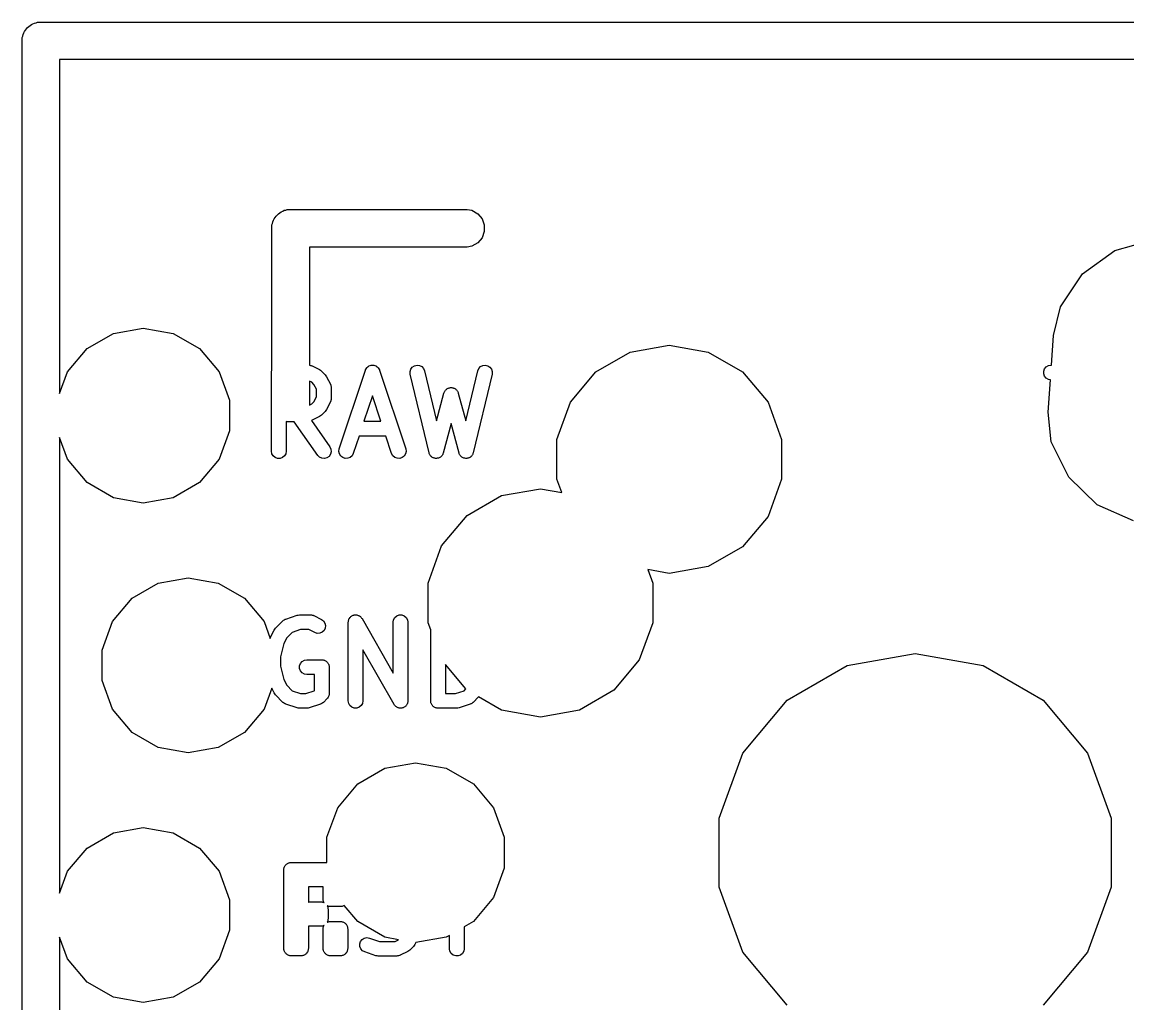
# Model space of a CAD drawing. Extents: x 242.4 to 312.6, y -174.9 to -102.
# Drawn here: x 258.89 to 270.13, y -112.03 to -102.04 of the extents above; entities that cross this region are included whole.
import ezdxf

# ---------------------------------------------------------------- set-up
doc = ezdxf.new("R2010")
doc.units = 0
doc.header["$MEASUREMENT"] = 0
doc.layers.add('BLACK', color=7, linetype='CONTINUOUS')

msp = doc.modelspace()

# ---------------------------------------------------------------- linework, layer by layer
at = {"layer": 'BLACK', "linetype": 'CONTINUOUS'}
for p, q in [((258.932, -102.111), (258.945, -102.1)), ((258.945, -102.1), (258.956, -102.087)), ((258.956, -102.087), (258.97, -102.078)), ((258.97, -102.078), (258.983, -102.067)), ((258.983, -102.067), (258.999, -102.062)), ((258.999, -102.062), (259.014, -102.053)), ((259.014, -102.053), (259.031, -102.05)), ((259.031, -102.05), (259.046, -102.045)), ((259.046, -102.045), (259.063, -102.045)), ((259.063, -102.045), (259.063, -102.044)), ((259.063, -102.044), (276.877, -102.044)), ((258.89, -102.201), (258.895, -102.186)), ((258.89, -102.218), (258.89, -102.201)), ((258.895, -102.186), (258.898, -102.169)), ((258.898, -102.169), (258.907, -102.154)), ((258.907, -102.154), (258.912, -102.138)), ((258.912, -102.138), (258.923, -102.125)), ((258.923, -102.125), (258.932, -102.111)), ((258.889, -135.272), (258.89, -102.218)), ((276.669, -102.425), (259.27, -102.425)), ((259.27, -102.425), (259.27, -105.821)), ((261.463, -104.03), (261.472, -104.016)), ((261.472, -104.016), (261.485, -104.005)), ((261.485, -104.005), (261.496, -103.992)), ((261.496, -103.992), (261.51, -103.983)), ((261.51, -103.983), (261.523, -103.972)), ((261.523, -103.972), (261.539, -103.967)), ((261.539, -103.967), (261.554, -103.958)), ((261.554, -103.958), (261.571, -103.955)), ((261.571, -103.955), (261.586, -103.95)), ((261.586, -103.95), (261.603, -103.95)), ((261.603, -103.95), (261.603, -103.95)), ((261.603, -103.95), (263.415, -103.95)), ((263.415, -103.95), (263.464, -103.958)), ((263.464, -103.958), (263.522, -103.992)), ((263.522, -103.992), (263.566, -104.043)), ((261.429, -105.58), (261.43, -104.123)), ((261.43, -104.106), (261.435, -104.091)), ((261.43, -104.123), (261.43, -104.106)), ((261.435, -104.091), (261.438, -104.074)), ((261.438, -104.074), (261.447, -104.059)), ((261.447, -104.059), (261.452, -104.043)), ((261.452, -104.043), (261.463, -104.03)), ((263.566, -104.043), (263.588, -104.106)), ((263.588, -104.106), (263.588, -104.174)), ((263.566, -104.237), (263.522, -104.288)), ((263.588, -104.174), (263.566, -104.237)), ((263.415, -104.331), (261.81, -104.331)), ((261.81, -104.331), (261.81, -105.533)), ((263.464, -104.322), (263.415, -104.331)), ((263.522, -104.288), (263.464, -104.322)), ((270, -104.367), (270.388, -104.256)), ((269.674, -104.605), (270, -104.367)), ((269.449, -104.939), (269.674, -104.605)), ((269.377, -105.232), (269.449, -104.939)), ((259.549, -105.363), (259.817, -105.209)), ((259.817, -105.209), (260.121, -105.155)), ((260.121, -105.155), (260.426, -105.209)), ((260.426, -105.209), (260.693, -105.363)), ((269.356, -105.532), (269.377, -105.232)), ((259.351, -105.6), (259.549, -105.363)), ((260.693, -105.363), (260.892, -105.6)), ((265.073, -105.399), (265.47, -105.329)), ((265.47, -105.329), (265.867, -105.399)), ((264.724, -105.601), (265.073, -105.399)), ((265.867, -105.399), (266.216, -105.601)), ((261.426, -105.594), (261.428, -105.588)), ((261.428, -105.588), (261.429, -105.581)), ((261.429, -105.581), (261.429, -105.58)), ((261.81, -105.533), (261.813, -105.532)), ((261.813, -105.532), (261.821, -105.535)), ((261.821, -105.535), (261.83, -105.536)), ((261.83, -105.536), (261.834, -105.539)), ((261.834, -105.539), (261.838, -105.54)), ((261.838, -105.54), (261.914, -105.578)), ((261.914, -105.578), (261.924, -105.585)), ((261.924, -105.585), (261.933, -105.592)), ((262.114, -106.383), (262.381, -105.583)), ((262.381, -105.583), (262.382, -105.581)), ((262.382, -105.579), (262.388, -105.57)), ((262.382, -105.581), (262.382, -105.579)), ((262.388, -105.57), (262.393, -105.56)), ((262.393, -105.56), (262.395, -105.559)), ((262.395, -105.559), (262.396, -105.557)), ((262.396, -105.557), (262.404, -105.55)), ((262.404, -105.55), (262.413, -105.543)), ((262.413, -105.543), (262.415, -105.542)), ((262.415, -105.542), (262.416, -105.541)), ((262.416, -105.541), (262.427, -105.537)), ((262.427, -105.537), (262.437, -105.533)), ((262.437, -105.533), (262.439, -105.533)), ((262.439, -105.533), (262.441, -105.533)), ((262.441, -105.533), (262.452, -105.533)), ((262.452, -105.533), (262.463, -105.533)), ((262.463, -105.533), (262.465, -105.533)), ((262.465, -105.533), (262.467, -105.533)), ((262.467, -105.533), (262.477, -105.537)), ((262.477, -105.537), (262.488, -105.541)), ((262.488, -105.541), (262.489, -105.542)), ((262.489, -105.542), (262.491, -105.543)), ((262.491, -105.543), (262.499, -105.55)), ((262.499, -105.55), (262.508, -105.557)), ((262.508, -105.557), (262.509, -105.559)), ((262.509, -105.559), (262.511, -105.56)), ((262.511, -105.56), (262.516, -105.57)), ((262.516, -105.57), (262.522, -105.579)), ((262.522, -105.579), (262.522, -105.581)), ((262.522, -105.581), (262.523, -105.583)), ((262.523, -105.583), (262.79, -106.383)), ((262.834, -105.598), (262.842, -105.573)), ((262.842, -105.573), (262.857, -105.552)), ((262.857, -105.552), (262.879, -105.538)), ((262.879, -105.538), (262.905, -105.532)), ((262.905, -105.532), (262.93, -105.535)), ((262.93, -105.535), (262.954, -105.547)), ((262.954, -105.547), (262.972, -105.566)), ((262.972, -105.566), (262.982, -105.59)), ((262.982, -105.59), (263.104, -106.1)), ((263.4, -106.1), (263.522, -105.59)), ((263.522, -105.59), (263.532, -105.566)), ((263.532, -105.566), (263.55, -105.547)), ((263.55, -105.547), (263.573, -105.535)), ((263.573, -105.535), (263.599, -105.532)), ((263.599, -105.532), (263.624, -105.538)), ((263.624, -105.538), (263.646, -105.552)), ((263.646, -105.552), (263.662, -105.573)), ((263.662, -105.573), (263.669, -105.598)), ((269.278, -105.594), (269.286, -105.569)), ((269.286, -105.569), (269.303, -105.549)), ((269.303, -105.549), (269.326, -105.536)), ((269.326, -105.536), (269.351, -105.532)), ((269.351, -105.532), (269.356, -105.532)), ((259.27, -105.821), (259.351, -105.6)), ((260.892, -105.6), (260.998, -105.89)), ((261.424, -105.607), (261.426, -105.6)), ((261.424, -106.407), (261.424, -105.607)), ((261.426, -105.6), (261.426, -105.594)), ((261.836, -105.707), (261.81, -105.694)), ((261.81, -105.694), (261.81, -105.935)), ((261.933, -105.592), (261.972, -105.63)), ((261.972, -105.63), (261.978, -105.64)), ((261.978, -105.64), (261.986, -105.65)), ((261.986, -105.65), (262.024, -105.726)), ((262.836, -105.624), (262.834, -105.598)), ((263.027, -106.424), (262.836, -105.624)), ((263.668, -105.624), (263.477, -106.424)), ((263.669, -105.598), (263.668, -105.624)), ((264.465, -105.91), (264.724, -105.601)), ((266.216, -105.601), (266.475, -105.91)), ((269.278, -105.62), (269.278, -105.594)), ((269.286, -105.644), (269.278, -105.62)), ((269.303, -105.664), (269.286, -105.644)), ((269.326, -105.677), (269.303, -105.664)), ((269.323, -106.011), (269.346, -105.681)), ((269.346, -105.681), (269.326, -105.677)), ((261.857, -105.728), (261.836, -105.707)), ((261.882, -105.777), (261.857, -105.728)), ((261.882, -105.856), (261.882, -105.777)), ((262.024, -105.726), (262.025, -105.73)), ((262.025, -105.73), (262.027, -105.734)), ((262.027, -105.734), (262.029, -105.742)), ((262.029, -105.742), (262.031, -105.751)), ((262.031, -105.751), (262.031, -105.755)), ((262.031, -105.755), (262.032, -105.759)), ((262.032, -105.759), (262.032, -105.874)), ((263.179, -105.816), (263.182, -105.81)), ((263.182, -105.81), (263.184, -105.804)), ((263.184, -105.804), (263.188, -105.798)), ((263.188, -105.798), (263.19, -105.793)), ((263.19, -105.793), (263.195, -105.788)), ((263.195, -105.788), (263.199, -105.782)), ((263.199, -105.782), (263.204, -105.779)), ((263.204, -105.779), (263.209, -105.774)), ((263.209, -105.774), (263.215, -105.771)), ((263.215, -105.771), (263.22, -105.767)), ((263.22, -105.767), (263.226, -105.766)), ((263.226, -105.766), (263.232, -105.763)), ((263.232, -105.763), (263.239, -105.762)), ((263.239, -105.762), (263.245, -105.761)), ((263.245, -105.761), (263.252, -105.761)), ((263.252, -105.761), (263.258, -105.761)), ((263.258, -105.761), (263.265, -105.762)), ((263.265, -105.762), (263.271, -105.763)), ((263.271, -105.763), (263.277, -105.766)), ((263.277, -105.766), (263.283, -105.767)), ((263.283, -105.767), (263.289, -105.771)), ((263.289, -105.771), (263.295, -105.774)), ((263.295, -105.774), (263.3, -105.779)), ((263.3, -105.779), (263.305, -105.782)), ((263.305, -105.782), (263.309, -105.788)), ((263.309, -105.788), (263.313, -105.793)), ((263.313, -105.793), (263.316, -105.798)), ((263.316, -105.798), (263.32, -105.804)), ((263.32, -105.804), (263.322, -105.81)), ((263.322, -105.81), (263.324, -105.816)), ((260.998, -105.89), (260.998, -106.2)), ((261.81, -105.939), (261.836, -105.926)), ((261.836, -105.926), (261.857, -105.905)), ((261.857, -105.905), (261.882, -105.856)), ((262.024, -105.907), (261.986, -105.983)), ((262.025, -105.903), (262.024, -105.907)), ((262.027, -105.899), (262.025, -105.903)), ((262.029, -105.891), (262.027, -105.899)), ((262.031, -105.882), (262.029, -105.891)), ((262.032, -105.874), (262.031, -105.878)), ((262.031, -105.878), (262.031, -105.882)), ((262.452, -105.844), (262.365, -106.103)), ((262.538, -106.103), (262.452, -105.844)), ((263.104, -106.1), (263.179, -105.816)), ((263.324, -105.816), (263.4, -106.1)), ((264.327, -106.288), (264.465, -105.91)), ((266.475, -105.91), (266.613, -106.288)), ((261.81, -105.935), (261.81, -105.939)), ((261.972, -106.003), (261.933, -106.041)), ((261.978, -105.993), (261.972, -106.003)), ((261.986, -105.983), (261.978, -105.993)), ((269.355, -106.311), (269.323, -106.011)), ((261.586, -106.108), (261.574, -106.104)), ((261.574, -106.104), (261.574, -106.407)), ((261.654, -106.108), (261.586, -106.108)), ((261.656, -106.108), (261.654, -106.108)), ((261.895, -106.45), (261.656, -106.108)), ((261.834, -106.094), (261.831, -106.096)), ((261.831, -106.096), (262.018, -106.364)), ((261.838, -106.093), (261.834, -106.094)), ((261.914, -106.055), (261.838, -106.093)), ((261.924, -106.048), (261.914, -106.055)), ((261.933, -106.041), (261.924, -106.048)), ((262.365, -106.103), (262.538, -106.103)), ((263.252, -106.127), (263.172, -106.426)), ((263.332, -106.426), (263.252, -106.127)), ((260.998, -106.2), (260.892, -106.49)), ((262.315, -106.253), (262.256, -106.431)), ((262.588, -106.253), (262.315, -106.253)), ((262.647, -106.431), (262.588, -106.253)), ((259.351, -106.49), (259.27, -106.269)), ((259.27, -106.269), (259.27, -110.901)), ((262.018, -106.364), (262.029, -106.388)), ((264.327, -106.692), (264.327, -106.288)), ((266.613, -106.288), (266.613, -106.692)), ((269.532, -106.673), (269.355, -106.311)), ((259.549, -106.727), (259.351, -106.49)), ((260.892, -106.49), (260.693, -106.727)), ((261.429, -106.433), (261.424, -106.407)), ((261.442, -106.455), (261.429, -106.433)), ((261.462, -106.472), (261.442, -106.455)), ((261.486, -106.481), (261.462, -106.472)), ((261.512, -106.481), (261.486, -106.481)), ((261.537, -106.472), (261.512, -106.481)), ((261.557, -106.455), (261.537, -106.472)), ((261.57, -106.433), (261.557, -106.455)), ((261.574, -106.407), (261.57, -106.433)), ((261.914, -106.468), (261.895, -106.45)), ((261.937, -106.479), (261.914, -106.468)), ((261.963, -106.482), (261.937, -106.479)), ((261.988, -106.475), (261.963, -106.482)), ((262.01, -106.46), (261.988, -106.475)), ((262.025, -106.439), (262.01, -106.46)), ((262.031, -106.413), (262.025, -106.439)), ((262.029, -106.388), (262.031, -106.413)), ((262.11, -106.409), (262.114, -106.383)), ((262.115, -106.434), (262.11, -106.409)), ((262.129, -106.457), (262.115, -106.434)), ((262.149, -106.473), (262.129, -106.457)), ((262.174, -106.481), (262.149, -106.473)), ((262.2, -106.48), (262.174, -106.481)), ((262.224, -106.471), (262.2, -106.48)), ((262.244, -106.454), (262.224, -106.471)), ((262.256, -106.431), (262.244, -106.454)), ((262.66, -106.454), (262.647, -106.431)), ((262.679, -106.471), (262.66, -106.454)), ((262.703, -106.48), (262.679, -106.471)), ((262.73, -106.481), (262.703, -106.48)), ((262.754, -106.473), (262.73, -106.481)), ((262.775, -106.457), (262.754, -106.473)), ((262.788, -106.434), (262.775, -106.457)), ((262.793, -106.409), (262.788, -106.434)), ((262.79, -106.383), (262.793, -106.409)), ((263.03, -106.431), (263.027, -106.424)), ((263.032, -106.439), (263.03, -106.431)), ((263.035, -106.443), (263.032, -106.439)), ((263.037, -106.448), (263.035, -106.443)), ((263.042, -106.454), (263.037, -106.448)), ((263.047, -106.46), (263.042, -106.454)), ((263.051, -106.463), (263.047, -106.46)), ((263.055, -106.467), (263.051, -106.463)), ((263.062, -106.471), (263.055, -106.467)), ((263.068, -106.475), (263.062, -106.471)), ((263.073, -106.476), (263.068, -106.475)), ((263.078, -106.479), (263.073, -106.476)), ((263.086, -106.48), (263.078, -106.479)), ((263.093, -106.482), (263.086, -106.48)), ((263.098, -106.481), (263.093, -106.482)), ((263.104, -106.482), (263.098, -106.481)), ((263.111, -106.48), (263.104, -106.482)), ((263.119, -106.479), (263.111, -106.48)), ((263.124, -106.477), (263.119, -106.479)), ((263.129, -106.476), (263.124, -106.477)), ((263.136, -106.472), (263.129, -106.476)), ((263.143, -106.468), (263.136, -106.472)), ((263.146, -106.464), (263.143, -106.468)), ((263.151, -106.461), (263.146, -106.464)), ((263.156, -106.455), (263.151, -106.461)), ((263.161, -106.45), (263.156, -106.455)), ((263.163, -106.445), (263.161, -106.45)), ((263.167, -106.44), (263.163, -106.445)), ((263.169, -106.433), (263.167, -106.44)), ((263.172, -106.426), (263.169, -106.433)), ((263.335, -106.433), (263.332, -106.426)), ((263.337, -106.44), (263.335, -106.433)), ((263.34, -106.445), (263.337, -106.44)), ((263.343, -106.45), (263.34, -106.445)), ((263.348, -106.455), (263.343, -106.45)), ((263.353, -106.461), (263.348, -106.455)), ((263.357, -106.464), (263.353, -106.461)), ((263.361, -106.468), (263.357, -106.464)), ((263.368, -106.472), (263.361, -106.468)), ((263.374, -106.476), (263.368, -106.472)), ((263.38, -106.477), (263.374, -106.476)), ((263.385, -106.479), (263.38, -106.477)), ((263.392, -106.48), (263.385, -106.479)), ((263.4, -106.482), (263.392, -106.48)), ((263.405, -106.481), (263.4, -106.482)), ((263.411, -106.482), (263.405, -106.481)), ((263.418, -106.48), (263.411, -106.482)), ((263.426, -106.479), (263.418, -106.48)), ((263.431, -106.476), (263.426, -106.479)), ((263.436, -106.475), (263.431, -106.476)), ((263.442, -106.471), (263.436, -106.475)), ((263.449, -106.467), (263.442, -106.471)), ((263.453, -106.463), (263.449, -106.467)), ((263.457, -106.46), (263.453, -106.463)), ((263.462, -106.454), (263.457, -106.46)), ((263.467, -106.448), (263.462, -106.454)), ((263.469, -106.443), (263.467, -106.448)), ((263.472, -106.439), (263.469, -106.443)), ((263.474, -106.431), (263.472, -106.439)), ((263.477, -106.424), (263.474, -106.431)), ((264.376, -106.828), (264.327, -106.692)), ((266.613, -106.692), (266.475, -107.07)), ((269.822, -106.953), (269.532, -106.673)), ((259.817, -106.881), (259.549, -106.727)), ((260.693, -106.727), (260.426, -106.881)), ((263.763, -106.859), (264.16, -106.789)), ((264.16, -106.789), (264.376, -106.828)), ((260.121, -106.935), (259.817, -106.881)), ((260.426, -106.881), (260.121, -106.935)), ((263.414, -107.061), (263.763, -106.859)), ((270.19, -107.116), (269.822, -106.953)), ((263.155, -107.37), (263.414, -107.061)), ((266.475, -107.07), (266.216, -107.379)), ((263.017, -107.748), (263.155, -107.37)), ((266.216, -107.379), (265.867, -107.581)), ((265.47, -107.651), (265.253, -107.612)), ((265.253, -107.612), (265.303, -107.748)), ((265.867, -107.581), (265.47, -107.651)), ((260.274, -107.749), (260.579, -107.695)), ((260.579, -107.695), (260.883, -107.749)), ((260.007, -107.903), (260.274, -107.749)), ((260.883, -107.749), (261.151, -107.903)), ((263.017, -108.152), (263.017, -107.748)), ((265.303, -107.748), (265.303, -108.152)), ((259.808, -108.14), (260.007, -107.903)), ((261.151, -107.903), (261.349, -108.14)), ((259.702, -108.43), (259.808, -108.14)), ((261.349, -108.14), (261.411, -108.311)), ((261.465, -108.208), (261.542, -108.132)), ((261.542, -108.132), (261.545, -108.129)), ((261.545, -108.129), (261.548, -108.126)), ((261.548, -108.126), (261.556, -108.122)), ((261.556, -108.122), (261.563, -108.117)), ((261.563, -108.117), (261.567, -108.116)), ((261.567, -108.116), (261.571, -108.114)), ((261.571, -108.114), (261.685, -108.076)), ((261.685, -108.076), (261.697, -108.074)), ((261.697, -108.074), (261.709, -108.072)), ((261.709, -108.072), (261.823, -108.072)), ((261.823, -108.072), (261.828, -108.073)), ((261.828, -108.073), (261.832, -108.072)), ((261.832, -108.072), (261.84, -108.075)), ((261.84, -108.075), (261.849, -108.076)), ((261.849, -108.076), (261.853, -108.079)), ((261.853, -108.079), (261.857, -108.08)), ((261.857, -108.08), (261.933, -108.118)), ((261.933, -108.118), (261.954, -108.133)), ((261.954, -108.133), (261.968, -108.155)), ((261.968, -108.155), (261.974, -108.181)), ((262.205, -108.147), (262.207, -108.14)), ((262.205, -108.947), (262.205, -108.147)), ((262.207, -108.134), (262.209, -108.128)), ((262.207, -108.14), (262.207, -108.134)), ((262.209, -108.128), (262.21, -108.121)), ((262.21, -108.121), (262.213, -108.115)), ((262.213, -108.115), (262.216, -108.109)), ((262.216, -108.109), (262.22, -108.104)), ((262.22, -108.104), (262.223, -108.099)), ((262.223, -108.099), (262.228, -108.094)), ((262.228, -108.094), (262.232, -108.089)), ((262.232, -108.089), (262.238, -108.086)), ((262.238, -108.086), (262.243, -108.082)), ((262.243, -108.082), (262.249, -108.08)), ((262.249, -108.08), (262.255, -108.076)), ((262.255, -108.076), (262.261, -108.075)), ((262.261, -108.075), (262.267, -108.073)), ((262.267, -108.073), (262.274, -108.073)), ((262.274, -108.073), (262.281, -108.072)), ((262.281, -108.072), (262.287, -108.073)), ((262.287, -108.073), (262.293, -108.073)), ((262.293, -108.073), (262.3, -108.075)), ((262.3, -108.075), (262.306, -108.077)), ((262.306, -108.077), (262.312, -108.08)), ((262.312, -108.08), (262.318, -108.082)), ((262.318, -108.082), (262.323, -108.086)), ((262.323, -108.086), (262.329, -108.09)), ((262.329, -108.09), (262.333, -108.095)), ((262.333, -108.095), (262.338, -108.099)), ((262.338, -108.099), (262.341, -108.105)), ((262.341, -108.105), (262.346, -108.11)), ((262.346, -108.11), (262.663, -108.664)), ((262.663, -108.147), (262.667, -108.121)), ((262.663, -108.664), (262.663, -108.147)), ((262.667, -108.121), (262.68, -108.099)), ((262.68, -108.099), (262.7, -108.082)), ((262.7, -108.082), (262.725, -108.073)), ((262.725, -108.073), (262.751, -108.073)), ((262.751, -108.073), (262.775, -108.082)), ((262.775, -108.082), (262.795, -108.099)), ((262.795, -108.099), (262.808, -108.121)), ((262.808, -108.121), (262.813, -108.147)), ((262.813, -108.147), (262.813, -108.947)), ((263.044, -108.224), (263.017, -108.152)), ((265.303, -108.152), (265.165, -108.53)), ((261.413, -108.304), (261.451, -108.228)), ((261.451, -108.228), (261.459, -108.218)), ((261.459, -108.218), (261.465, -108.208)), ((261.635, -108.251), (261.58, -108.306)), ((261.721, -108.222), (261.635, -108.251)), ((261.806, -108.222), (261.721, -108.222)), ((261.866, -108.252), (261.806, -108.222)), ((261.891, -108.26), (261.866, -108.252)), ((261.917, -108.258), (261.891, -108.26)), ((261.941, -108.248), (261.917, -108.258)), ((261.96, -108.23), (261.941, -108.248)), ((261.971, -108.206), (261.96, -108.23)), ((261.974, -108.181), (261.971, -108.206)), ((263.044, -108.947), (263.044, -108.224)), ((261.411, -108.311), (261.413, -108.304)), ((261.551, -108.364), (261.517, -108.499)), ((261.58, -108.306), (261.551, -108.364)), ((259.702, -108.74), (259.702, -108.43)), ((261.517, -108.499), (261.517, -108.595)), ((262.672, -108.984), (262.355, -108.429)), ((262.355, -108.429), (262.355, -108.947)), ((267.278, -108.587), (267.97, -108.465)), ((267.97, -108.465), (268.662, -108.587)), ((261.517, -108.595), (261.551, -108.73)), ((261.711, -108.591), (261.72, -108.567)), ((261.711, -108.617), (261.711, -108.591)), ((261.72, -108.642), (261.711, -108.617)), ((261.72, -108.567), (261.737, -108.547)), ((261.737, -108.547), (261.76, -108.534)), ((261.76, -108.534), (261.785, -108.529)), ((261.785, -108.529), (261.938, -108.529)), ((261.938, -108.529), (261.944, -108.53)), ((261.944, -108.53), (261.951, -108.53)), ((261.951, -108.53), (261.957, -108.532)), ((261.957, -108.532), (261.963, -108.534)), ((261.963, -108.534), (261.969, -108.537)), ((261.969, -108.537), (261.975, -108.539)), ((261.975, -108.539), (261.98, -108.543)), ((261.98, -108.543), (261.986, -108.547)), ((261.986, -108.547), (261.99, -108.552)), ((261.99, -108.552), (261.995, -108.556)), ((261.995, -108.556), (261.998, -108.562)), ((261.998, -108.562), (262.003, -108.567)), ((262.003, -108.567), (262.005, -108.573)), ((262.005, -108.573), (262.008, -108.578)), ((262.008, -108.578), (262.009, -108.585)), ((262.009, -108.585), (262.011, -108.591)), ((262.011, -108.591), (262.011, -108.598)), ((262.011, -108.598), (262.013, -108.604)), ((262.013, -108.604), (262.013, -108.871)), ((263.402, -108.824), (263.194, -108.576)), ((263.194, -108.576), (263.194, -108.872)), ((265.165, -108.53), (264.906, -108.839)), ((266.669, -108.939), (267.278, -108.587)), ((268.662, -108.587), (269.271, -108.939)), ((261.551, -108.73), (261.58, -108.788)), ((261.737, -108.661), (261.72, -108.642)), ((261.76, -108.675), (261.737, -108.661)), ((261.785, -108.679), (261.76, -108.675)), ((261.863, -108.679), (261.785, -108.679)), ((261.863, -108.84), (261.863, -108.679)), ((259.808, -109.03), (259.702, -108.74)), ((261.427, -108.817), (261.349, -109.03)), ((261.451, -108.866), (261.427, -108.817)), ((261.58, -108.788), (261.635, -108.843)), ((261.635, -108.843), (261.721, -108.872)), ((261.773, -108.872), (261.859, -108.843)), ((261.859, -108.843), (261.863, -108.84)), ((263.297, -108.872), (263.383, -108.843)), ((263.383, -108.843), (263.402, -108.824)), ((264.906, -108.839), (264.557, -109.041)), ((261.459, -108.876), (261.451, -108.866)), ((261.465, -108.886), (261.459, -108.876)), ((261.542, -108.962), (261.465, -108.886)), ((261.545, -108.964), (261.542, -108.962)), ((261.548, -108.968), (261.545, -108.964)), ((261.721, -108.872), (261.773, -108.872)), ((261.949, -108.964), (261.946, -108.968)), ((261.953, -108.962), (261.949, -108.964)), ((261.991, -108.924), (261.953, -108.962)), ((261.992, -108.921), (261.991, -108.924)), ((261.995, -108.919), (261.992, -108.921)), ((262, -108.91), (261.995, -108.919)), ((262.006, -108.902), (262, -108.91)), ((262.008, -108.896), (262.006, -108.899)), ((262.006, -108.899), (262.006, -108.902)), ((262.01, -108.887), (262.008, -108.896)), ((262.012, -108.877), (262.01, -108.887)), ((262.013, -108.871), (262.012, -108.874)), ((262.012, -108.874), (262.012, -108.877)), ((262.21, -108.973), (262.205, -108.947)), ((262.355, -108.947), (262.351, -108.973)), ((262.811, -108.96), (262.809, -108.966)), ((262.813, -108.947), (262.811, -108.954)), ((262.811, -108.954), (262.811, -108.96)), ((263.045, -108.953), (263.044, -108.947)), ((263.045, -108.96), (263.045, -108.953)), ((263.047, -108.966), (263.045, -108.96)), ((263.194, -108.872), (263.297, -108.872)), ((263.473, -108.964), (263.47, -108.968)), ((263.476, -108.962), (263.473, -108.964)), ((263.531, -108.907), (263.476, -108.962)), ((263.763, -109.041), (263.531, -108.907)), ((266.217, -109.478), (266.669, -108.939)), ((269.271, -108.939), (269.723, -109.478)), ((260.007, -109.267), (259.808, -109.03)), ((261.349, -109.03), (261.151, -109.267)), ((261.556, -108.972), (261.548, -108.968)), ((261.563, -108.977), (261.556, -108.972)), ((261.567, -108.978), (261.563, -108.977)), ((261.571, -108.98), (261.567, -108.978)), ((261.685, -109.018), (261.571, -108.98)), ((261.697, -109.02), (261.685, -109.018)), ((261.709, -109.022), (261.697, -109.02)), ((261.785, -109.022), (261.709, -109.022)), ((261.797, -109.02), (261.785, -109.022)), ((261.809, -109.018), (261.797, -109.02)), ((261.923, -108.98), (261.809, -109.018)), ((261.927, -108.978), (261.923, -108.98)), ((261.931, -108.977), (261.927, -108.978)), ((261.938, -108.972), (261.931, -108.977)), ((261.946, -108.968), (261.938, -108.972)), ((262.223, -108.995), (262.21, -108.973)), ((262.243, -109.012), (262.223, -108.995)), ((262.267, -109.021), (262.243, -109.012)), ((262.293, -109.021), (262.267, -109.021)), ((262.318, -109.012), (262.293, -109.021)), ((262.338, -108.995), (262.318, -109.012)), ((262.351, -108.973), (262.338, -108.995)), ((262.677, -108.989), (262.672, -108.984)), ((262.68, -108.995), (262.677, -108.989)), ((262.685, -108.999), (262.68, -108.995)), ((262.689, -109.004), (262.685, -108.999)), ((262.695, -109.008), (262.689, -109.004)), ((262.7, -109.012), (262.695, -109.008)), ((262.706, -109.014), (262.7, -109.012)), ((262.712, -109.017), (262.706, -109.014)), ((262.718, -109.018), (262.712, -109.017)), ((262.725, -109.021), (262.718, -109.018)), ((262.731, -109.021), (262.725, -109.021)), ((262.737, -109.022), (262.731, -109.021)), ((262.744, -109.021), (262.737, -109.022)), ((262.751, -109.021), (262.744, -109.021)), ((262.757, -109.019), (262.751, -109.021)), ((262.763, -109.017), (262.757, -109.019)), ((262.769, -109.014), (262.763, -109.017)), ((262.775, -109.012), (262.769, -109.014)), ((262.78, -109.008), (262.775, -109.012)), ((262.786, -109.005), (262.78, -109.008)), ((262.79, -108.999), (262.786, -109.005)), ((262.795, -108.995), (262.79, -108.999)), ((262.798, -108.99), (262.795, -108.995)), ((262.802, -108.985), (262.798, -108.99)), ((262.805, -108.978), (262.802, -108.985)), ((262.808, -108.973), (262.805, -108.978)), ((262.809, -108.966), (262.808, -108.973)), ((263.048, -108.973), (263.047, -108.966)), ((263.051, -108.978), (263.048, -108.973)), ((263.054, -108.984), (263.051, -108.978)), ((263.058, -108.989), (263.054, -108.984)), ((263.061, -108.995), (263.058, -108.989)), ((263.066, -108.999), (263.061, -108.995)), ((263.07, -109.004), (263.066, -108.999)), ((263.076, -109.008), (263.07, -109.004)), ((263.081, -109.012), (263.076, -109.008)), ((263.087, -109.014), (263.081, -109.012)), ((263.093, -109.017), (263.087, -109.014)), ((263.099, -109.019), (263.093, -109.017)), ((263.105, -109.021), (263.099, -109.019)), ((263.112, -109.021), (263.105, -109.021)), ((263.119, -109.022), (263.112, -109.021)), ((263.309, -109.022), (263.119, -109.022)), ((263.321, -109.02), (263.309, -109.022)), ((263.333, -109.018), (263.321, -109.02)), ((263.447, -108.98), (263.333, -109.018)), ((263.451, -108.978), (263.447, -108.98)), ((263.455, -108.977), (263.451, -108.978)), ((263.462, -108.972), (263.455, -108.977)), ((263.47, -108.968), (263.462, -108.972)), ((264.16, -109.111), (263.763, -109.041)), ((264.557, -109.041), (264.16, -109.111)), ((260.274, -109.421), (260.007, -109.267)), ((261.151, -109.267), (260.883, -109.421)), ((260.579, -109.475), (260.274, -109.421)), ((260.883, -109.421), (260.579, -109.475)), ((265.976, -110.138), (266.217, -109.478)), ((269.723, -109.478), (269.964, -110.138)), ((262.302, -109.789), (262.577, -109.63)), ((262.577, -109.63), (262.89, -109.575)), ((262.89, -109.575), (263.203, -109.63)), ((263.203, -109.63), (263.478, -109.789)), ((262.098, -110.033), (262.302, -109.789)), ((263.478, -109.789), (263.682, -110.033)), ((261.989, -110.331), (262.098, -110.033)), ((263.682, -110.033), (263.791, -110.331)), ((265.976, -110.842), (265.976, -110.138)), ((269.964, -110.138), (269.964, -110.842)), ((259.549, -110.443), (259.817, -110.289)), ((259.817, -110.289), (260.121, -110.235)), ((260.121, -110.235), (260.426, -110.289)), ((260.426, -110.289), (260.693, -110.443)), ((261.989, -110.589), (261.989, -110.331)), ((263.791, -110.331), (263.791, -110.649)), ((259.351, -110.68), (259.549, -110.443)), ((260.693, -110.443), (260.892, -110.68)), ((261.552, -110.651), (261.554, -110.645)), ((261.554, -110.645), (261.555, -110.638)), ((261.555, -110.638), (261.558, -110.633)), ((261.558, -110.633), (261.56, -110.627)), ((261.56, -110.627), (261.565, -110.622)), ((261.565, -110.622), (261.568, -110.616)), ((261.568, -110.616), (261.573, -110.612)), ((261.573, -110.612), (261.577, -110.607)), ((261.577, -110.607), (261.583, -110.603)), ((261.583, -110.603), (261.588, -110.599)), ((261.588, -110.599), (261.594, -110.597)), ((261.594, -110.597), (261.6, -110.594)), ((261.6, -110.594), (261.606, -110.592)), ((261.606, -110.592), (261.612, -110.59)), ((261.612, -110.59), (261.619, -110.59)), ((261.619, -110.59), (261.625, -110.589)), ((261.625, -110.589), (261.989, -110.589)), ((263.791, -110.649), (263.682, -110.947)), ((259.27, -110.901), (259.351, -110.68)), ((260.892, -110.68), (260.998, -110.97)), ((261.55, -110.664), (261.552, -110.658)), ((261.55, -111.464), (261.55, -110.664)), ((261.552, -110.658), (261.552, -110.651)), ((261.8, -110.839), (261.8, -110.993)), ((261.95, -110.839), (261.8, -110.839)), ((261.95, -110.964), (261.95, -110.839)), ((266.217, -111.502), (265.976, -110.842)), ((269.964, -110.842), (269.723, -111.502)), ((260.998, -110.97), (260.998, -111.28)), ((261.952, -110.97), (261.95, -110.964)), ((261.952, -110.977), (261.952, -110.97)), ((261.954, -110.983), (261.952, -110.977)), ((261.955, -110.99), (261.954, -110.983)), ((263.682, -110.947), (263.478, -111.191)), ((261.8, -110.993), (261.806, -110.992)), ((261.806, -110.992), (261.812, -110.99)), ((261.812, -110.99), (261.819, -110.99)), ((261.819, -110.99), (261.825, -110.989)), ((261.825, -110.989), (261.925, -110.989)), ((261.925, -110.989), (261.932, -110.99)), ((261.932, -110.99), (261.938, -110.99)), ((261.938, -110.99), (261.945, -110.992)), ((261.945, -110.992), (261.951, -110.994)), ((261.951, -110.994), (261.957, -110.997)), ((261.958, -110.995), (261.955, -110.99)), ((261.957, -110.997), (261.959, -110.998)), ((261.959, -110.998), (261.958, -110.995)), ((261.994, -111.031), (261.992, -111.03)), ((261.992, -111.03), (261.993, -111.033)), ((261.993, -111.033), (261.996, -111.038)), ((262, -111.035), (261.994, -111.031)), ((261.996, -111.038), (261.997, -111.045)), ((261.997, -111.045), (261.999, -111.051)), ((261.999, -111.051), (261.999, -111.058)), ((261.999, -111.058), (262, -111.064)), ((262.006, -111.036), (262, -111.035)), ((262, -111.064), (262, -111.164)), ((262.012, -111.038), (262.006, -111.036)), ((262.019, -111.038), (262.012, -111.038)), ((262.025, -111.039), (262.019, -111.038)), ((262.125, -111.039), (262.025, -111.039)), ((262.132, -111.038), (262.125, -111.039)), ((262.138, -111.038), (262.132, -111.038)), ((262.145, -111.036), (262.138, -111.038)), ((262.151, -111.035), (262.145, -111.036)), ((262.157, -111.031), (262.151, -111.035)), ((262.163, -111.029), (262.157, -111.031)), ((262.165, -111.027), (262.163, -111.029)), ((262.302, -111.191), (262.165, -111.027)), ((261.993, -111.195), (261.992, -111.198)), ((261.992, -111.198), (261.994, -111.197)), ((261.996, -111.19), (261.993, -111.195)), ((261.994, -111.197), (262, -111.194)), ((261.997, -111.183), (261.996, -111.19)), ((261.999, -111.177), (261.997, -111.183)), ((262, -111.164), (261.999, -111.17)), ((261.999, -111.17), (261.999, -111.177)), ((262, -111.194), (262.006, -111.192)), ((262.006, -111.192), (262.012, -111.19)), ((262.012, -111.19), (262.019, -111.19)), ((262.019, -111.19), (262.025, -111.189)), ((262.025, -111.189), (262.125, -111.189)), ((262.125, -111.189), (262.132, -111.19)), ((262.132, -111.19), (262.138, -111.19)), ((262.138, -111.19), (262.145, -111.192)), ((262.145, -111.192), (262.151, -111.194)), ((262.151, -111.194), (262.157, -111.197)), ((262.157, -111.197), (262.163, -111.199)), ((262.163, -111.199), (262.168, -111.203)), ((262.168, -111.203), (262.174, -111.207)), ((262.174, -111.207), (262.178, -111.212)), ((262.178, -111.212), (262.183, -111.216)), ((262.577, -111.35), (262.302, -111.191)), ((263.478, -111.191), (263.386, -111.244)), ((260.998, -111.28), (260.892, -111.57)), ((261.806, -111.236), (261.8, -111.235)), ((261.8, -111.235), (261.8, -111.464)), ((261.812, -111.238), (261.806, -111.236)), ((261.819, -111.238), (261.812, -111.238)), ((261.825, -111.239), (261.819, -111.238)), ((261.925, -111.239), (261.825, -111.239)), ((261.932, -111.238), (261.925, -111.239)), ((261.938, -111.238), (261.932, -111.238)), ((261.945, -111.236), (261.938, -111.238)), ((261.951, -111.235), (261.945, -111.236)), ((261.95, -111.264), (261.952, -111.258)), ((261.95, -111.464), (261.95, -111.264)), ((261.957, -111.231), (261.951, -111.235)), ((261.952, -111.251), (261.954, -111.245)), ((261.952, -111.258), (261.952, -111.251)), ((261.954, -111.245), (261.955, -111.238)), ((261.955, -111.238), (261.958, -111.233)), ((261.959, -111.23), (261.957, -111.231)), ((261.958, -111.233), (261.959, -111.23)), ((262.183, -111.216), (262.186, -111.222)), ((262.186, -111.222), (262.19, -111.227)), ((262.19, -111.227), (262.193, -111.233)), ((262.193, -111.233), (262.196, -111.238)), ((262.196, -111.238), (262.197, -111.245)), ((262.197, -111.245), (262.199, -111.251)), ((262.199, -111.251), (262.199, -111.258)), ((262.199, -111.258), (262.2, -111.264)), ((262.2, -111.264), (262.2, -111.464)), ((263.386, -111.244), (263.386, -111.467)), ((259.351, -111.57), (259.27, -111.349)), ((259.27, -111.349), (259.27, -115.981)), ((262.322, -111.418), (262.331, -111.393)), ((262.323, -111.444), (262.322, -111.418)), ((262.331, -111.393), (262.347, -111.373)), ((262.347, -111.373), (262.369, -111.359)), ((262.369, -111.359), (262.395, -111.354)), ((262.395, -111.354), (262.42, -111.358)), ((262.42, -111.358), (262.523, -111.392)), ((262.523, -111.392), (262.684, -111.392)), ((262.718, -111.375), (262.577, -111.35)), ((262.684, -111.392), (262.718, -111.375)), ((262.876, -111.434), (262.869, -111.444)), ((262.883, -111.424), (262.876, -111.434)), ((262.893, -111.404), (262.883, -111.424)), ((263.203, -111.35), (262.893, -111.404)), ((263.236, -111.331), (263.203, -111.35)), ((263.236, -111.467), (263.236, -111.331)), ((261.552, -111.47), (261.55, -111.464)), ((261.552, -111.477), (261.552, -111.47)), ((261.554, -111.483), (261.552, -111.477)), ((261.555, -111.49), (261.554, -111.483)), ((261.558, -111.495), (261.555, -111.49)), ((261.56, -111.502), (261.558, -111.495)), ((261.565, -111.507), (261.56, -111.502)), ((261.568, -111.512), (261.565, -111.507)), ((261.573, -111.516), (261.568, -111.512)), ((261.577, -111.521), (261.573, -111.516)), ((261.583, -111.525), (261.577, -111.521)), ((261.588, -111.529), (261.583, -111.525)), ((261.594, -111.531), (261.588, -111.529)), ((261.6, -111.535), (261.594, -111.531)), ((261.606, -111.536), (261.6, -111.535)), ((261.612, -111.538), (261.606, -111.536)), ((261.619, -111.538), (261.612, -111.538)), ((261.625, -111.539), (261.619, -111.538)), ((261.725, -111.539), (261.625, -111.539)), ((261.732, -111.538), (261.725, -111.539)), ((261.738, -111.538), (261.732, -111.538)), ((261.745, -111.536), (261.738, -111.538)), ((261.751, -111.535), (261.745, -111.536)), ((261.757, -111.531), (261.751, -111.535)), ((261.763, -111.529), (261.757, -111.531)), ((261.768, -111.525), (261.763, -111.529)), ((261.774, -111.521), (261.768, -111.525)), ((261.778, -111.516), (261.774, -111.521)), ((261.783, -111.512), (261.778, -111.516)), ((261.786, -111.507), (261.783, -111.512)), ((261.79, -111.502), (261.786, -111.507)), ((261.793, -111.495), (261.79, -111.502)), ((261.796, -111.49), (261.793, -111.495)), ((261.797, -111.483), (261.796, -111.49)), ((261.799, -111.477), (261.797, -111.483)), ((261.8, -111.464), (261.799, -111.47)), ((261.799, -111.47), (261.799, -111.477)), ((261.952, -111.47), (261.95, -111.464)), ((261.952, -111.477), (261.952, -111.47)), ((261.954, -111.483), (261.952, -111.477)), ((261.955, -111.49), (261.954, -111.483)), ((261.958, -111.495), (261.955, -111.49)), ((261.96, -111.502), (261.958, -111.495)), ((261.965, -111.507), (261.96, -111.502)), ((261.968, -111.512), (261.965, -111.507)), ((261.973, -111.516), (261.968, -111.512)), ((261.977, -111.521), (261.973, -111.516)), ((261.983, -111.525), (261.977, -111.521)), ((261.988, -111.529), (261.983, -111.525)), ((261.994, -111.531), (261.988, -111.529)), ((262, -111.535), (261.994, -111.531)), ((262.006, -111.536), (262, -111.535)), ((262.012, -111.538), (262.006, -111.536)), ((262.019, -111.538), (262.012, -111.538)), ((262.025, -111.539), (262.019, -111.538)), ((262.125, -111.539), (262.025, -111.539)), ((262.132, -111.538), (262.125, -111.539)), ((262.138, -111.538), (262.132, -111.538)), ((262.145, -111.536), (262.138, -111.538)), ((262.151, -111.535), (262.145, -111.536)), ((262.157, -111.531), (262.151, -111.535)), ((262.163, -111.529), (262.157, -111.531)), ((262.168, -111.525), (262.163, -111.529)), ((262.174, -111.521), (262.168, -111.525)), ((262.178, -111.516), (262.174, -111.521)), ((262.183, -111.512), (262.178, -111.516)), ((262.186, -111.507), (262.183, -111.512)), ((262.19, -111.502), (262.186, -111.507)), ((262.193, -111.495), (262.19, -111.502)), ((262.196, -111.49), (262.193, -111.495)), ((262.197, -111.483), (262.196, -111.49)), ((262.199, -111.477), (262.197, -111.483)), ((262.2, -111.464), (262.199, -111.47)), ((262.199, -111.47), (262.199, -111.477)), ((262.333, -111.468), (262.323, -111.444)), ((262.35, -111.488), (262.333, -111.468)), ((262.373, -111.5), (262.35, -111.488)), ((262.487, -111.538), (262.373, -111.5)), ((262.499, -111.54), (262.487, -111.538)), ((262.511, -111.542), (262.499, -111.54)), ((262.701, -111.542), (262.511, -111.542)), ((262.706, -111.541), (262.701, -111.542)), ((262.71, -111.541), (262.706, -111.541)), ((262.718, -111.539), (262.71, -111.541)), ((262.727, -111.537), (262.718, -111.539)), ((262.731, -111.535), (262.727, -111.537)), ((262.735, -111.534), (262.731, -111.535)), ((262.811, -111.496), (262.735, -111.534)), ((262.821, -111.489), (262.811, -111.496)), ((262.831, -111.482), (262.821, -111.489)), ((262.869, -111.444), (262.831, -111.482)), ((263.24, -111.493), (263.236, -111.467)), ((263.253, -111.515), (263.24, -111.493)), ((263.273, -111.532), (263.253, -111.515)), ((263.298, -111.541), (263.273, -111.532)), ((263.324, -111.541), (263.298, -111.541)), ((263.348, -111.532), (263.324, -111.541)), ((263.368, -111.515), (263.348, -111.532)), ((263.381, -111.493), (263.368, -111.515)), ((263.386, -111.467), (263.381, -111.493)), ((266.669, -112.041), (266.217, -111.502)), ((269.723, -111.502), (269.271, -112.041)), ((259.549, -111.807), (259.351, -111.57)), ((260.892, -111.57), (260.693, -111.807)), ((259.817, -111.961), (259.549, -111.807)), ((260.693, -111.807), (260.426, -111.961)), ((260.121, -112.015), (259.817, -111.961)), ((260.426, -111.961), (260.121, -112.015))]:
    msp.add_line(p, q, dxfattribs=at)

doc.saveas('drawing.dxf')
